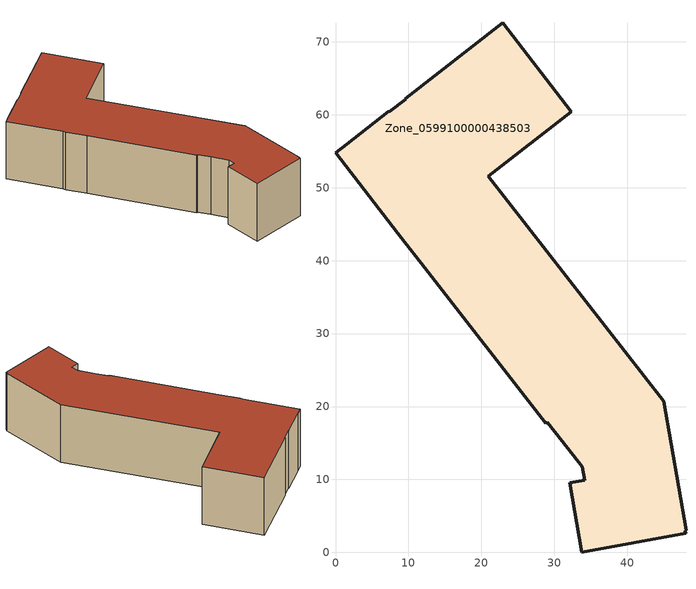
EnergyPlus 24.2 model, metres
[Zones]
Zone_0599100000438503
 floor ground (C_G): 48.02,2.63 33.77,0 32.13,9.56 34.18,9.9 33.85,11.76 31.12,15.27 29.06,17.87 28.84,17.7 12.24,39.01 9.01,43.17 8.56,43.77 0,54.77 1.57,55.98 7.3,60.47 7.36,60.41 9.6,62.16 9.56,62.22 22.93,72.64 32.31,60.46 20.92,51.59 45.01,20.71 48.06,3.02 47.95,3 z0
 wall outside (C_F): 32.31,60.46 22.93,72.64 9.56,62.22 9.6,62.16 7.36,60.41 7.3,60.47 1.57,55.98 0,54.77 8.56,43.77 9.01,43.17 12.24,39.01 28.84,17.7 29.06,17.87 31.12,15.27 33.85,11.76 34.18,9.9 32.13,9.56 33.77,0 48.02,2.63 47.95,3 48.06,3.02 45.01,20.71 20.92,51.59 32.31,60.46 z0:16.69
 roof outside (C_R): 33.77,0 48.02,2.63 47.95,3 48.06,3.02 45.01,20.71 20.92,51.59 32.31,60.46 22.93,72.64 9.56,62.22 9.6,62.16 7.36,60.41 7.3,60.47 1.57,55.98 0,54.77 8.56,43.77 9.01,43.17 12.24,39.01 28.84,17.7 29.06,17.87 31.12,15.27 33.85,11.76 34.18,9.9 32.13,9.56 z16.69
[BUILDING]
Pand.0599100000438503: North Axis=0; Terrain=City; Loads Convergence Tolerance Value=0.04; Temperature Convergence Tolerance Value=0.4; Solar Distribution=FullExterior; Maximum Number of Warmup Days=25; Minimum Number of Warmup Days=1
[Site:Location]
Rotterdam.The.Hague.AP_ZH_NLD Design_Conditions: Latitude=51.96; Longitude=4.45; Time Zone=1; Elevation=-4.5
[SITE:GROUNDTEMPERATURE:BUILDINGSURFACE]
18, 18, 18, 18, 18, 18, 18, 18, 18, 18, 18, 18
[MATERIAL] Thermal Absorptance=0.9; Solar Absorptance=0.7; Visible Absorptance=0.7
Name | Roughness | Thickness | Conductivity | Density | Specific Heat
G.TI.2006-2014 | MediumSmooth | 0.15 | 0.06 | 540 | 1210
F.TI.2006-2014 | Rough | 0.3 | 0.12 | 1920 | 840
R.TI.2006-2014 | MediumRough | 0.2 | 0.08 | 1500 | 1000
[CONSTRUCTION]
C_G: G.TI.2006-2014
C_F: F.TI.2006-2014
C_R: R.TI.2006-2014
[ZONE]
Zone_0599100000438503: Type=1; Multiplier=1; Ceiling Height=Autocalculate; Volume=Autocalculate; Floor Area=autocalculate; Part of Total Floor Area=Yes
[ZONEINFILTRATION:DESIGNFLOWRATE]
Infil_Zone_0599100000438503: Zone or ZoneList or Space or SpaceList=Zone_0599100000438503; Schedule=AlwaysOn; Design Flow Rate Calculation Method=Flow/Area; Flow Rate per Floor Area=0.0015; Constant Term Coefficient=1; Temperature Term Coefficient=0; Velocity Term Coefficient=0; Velocity Squared Term Coefficient=0
[HVACTEMPLATE:ZONE:IDEALLOADSAIRSYSTEM]
Zone_0599100000438503: Maximum Heating Supply Air Temperature=50; Minimum Cooling Supply Air Temperature=13; Maximum Heating Supply Air Humidity Ratio=0.0156; Minimum Cooling Supply Air Humidity Ratio=0.0077; Heating Limit=NoLimit; Cooling Limit=NoLimit; Dehumidification Control Type=ConstantSensibleHeatRatio; Cooling Sensible Heat Ratio=0.7; Dehumidification Setpoint=60; Humidification Control Type=None; Humidification Setpoint=30; Outdoor Air Method=None; Outdoor Air Flow Rate per Person=0.00944; Outdoor Air Flow Rate per Zone Floor Area=0; Outdoor Air Flow Rate per Zone=0; Demand Controlled Ventilation Type=None; Outdoor Air Economizer Type=NoEconomizer; Heat Recovery Type=None; Sensible Heat Recovery Effectiveness=0.7; Latent Heat Recovery Effectiveness=0.65
[ZONECONTROL:THERMOSTAT]
ThermostatControl_Zone_0599100000438503: Zone or ZoneList=Zone_0599100000438503; Control Type Schedule=DualSetpointControlType; Control 1=Thermostat_Zone_0599100000438503; Temperature Difference Between Cutout And Setpoint=0
[THERMOSTATSETPOINT:DUALSETPOINT]
Thermostat_Zone_0599100000438503: Heating Setpoint Temperature Schedule=HeatingSetpoint_Zone_0599100000438503; Cooling Setpoint Temperature Schedule=CoolingSetpoint_Zone_0599100000438503
[SCHEDULE:COMPACT]
HeatingSetpoint_Zone_0599100000438503: Through: 12/31, For: AllDays, Until: 24:00, 21
CoolingSetpoint_Zone_0599100000438503: Through: 12/31, For: AllDays, Until: 24:00, 24
DualSetpointControlType: Through: 12/31, For: AllDays, Until: 24:00, 4
AlwaysOn: Through: 12/31, For: AllDays, Until: 24:00, 1
